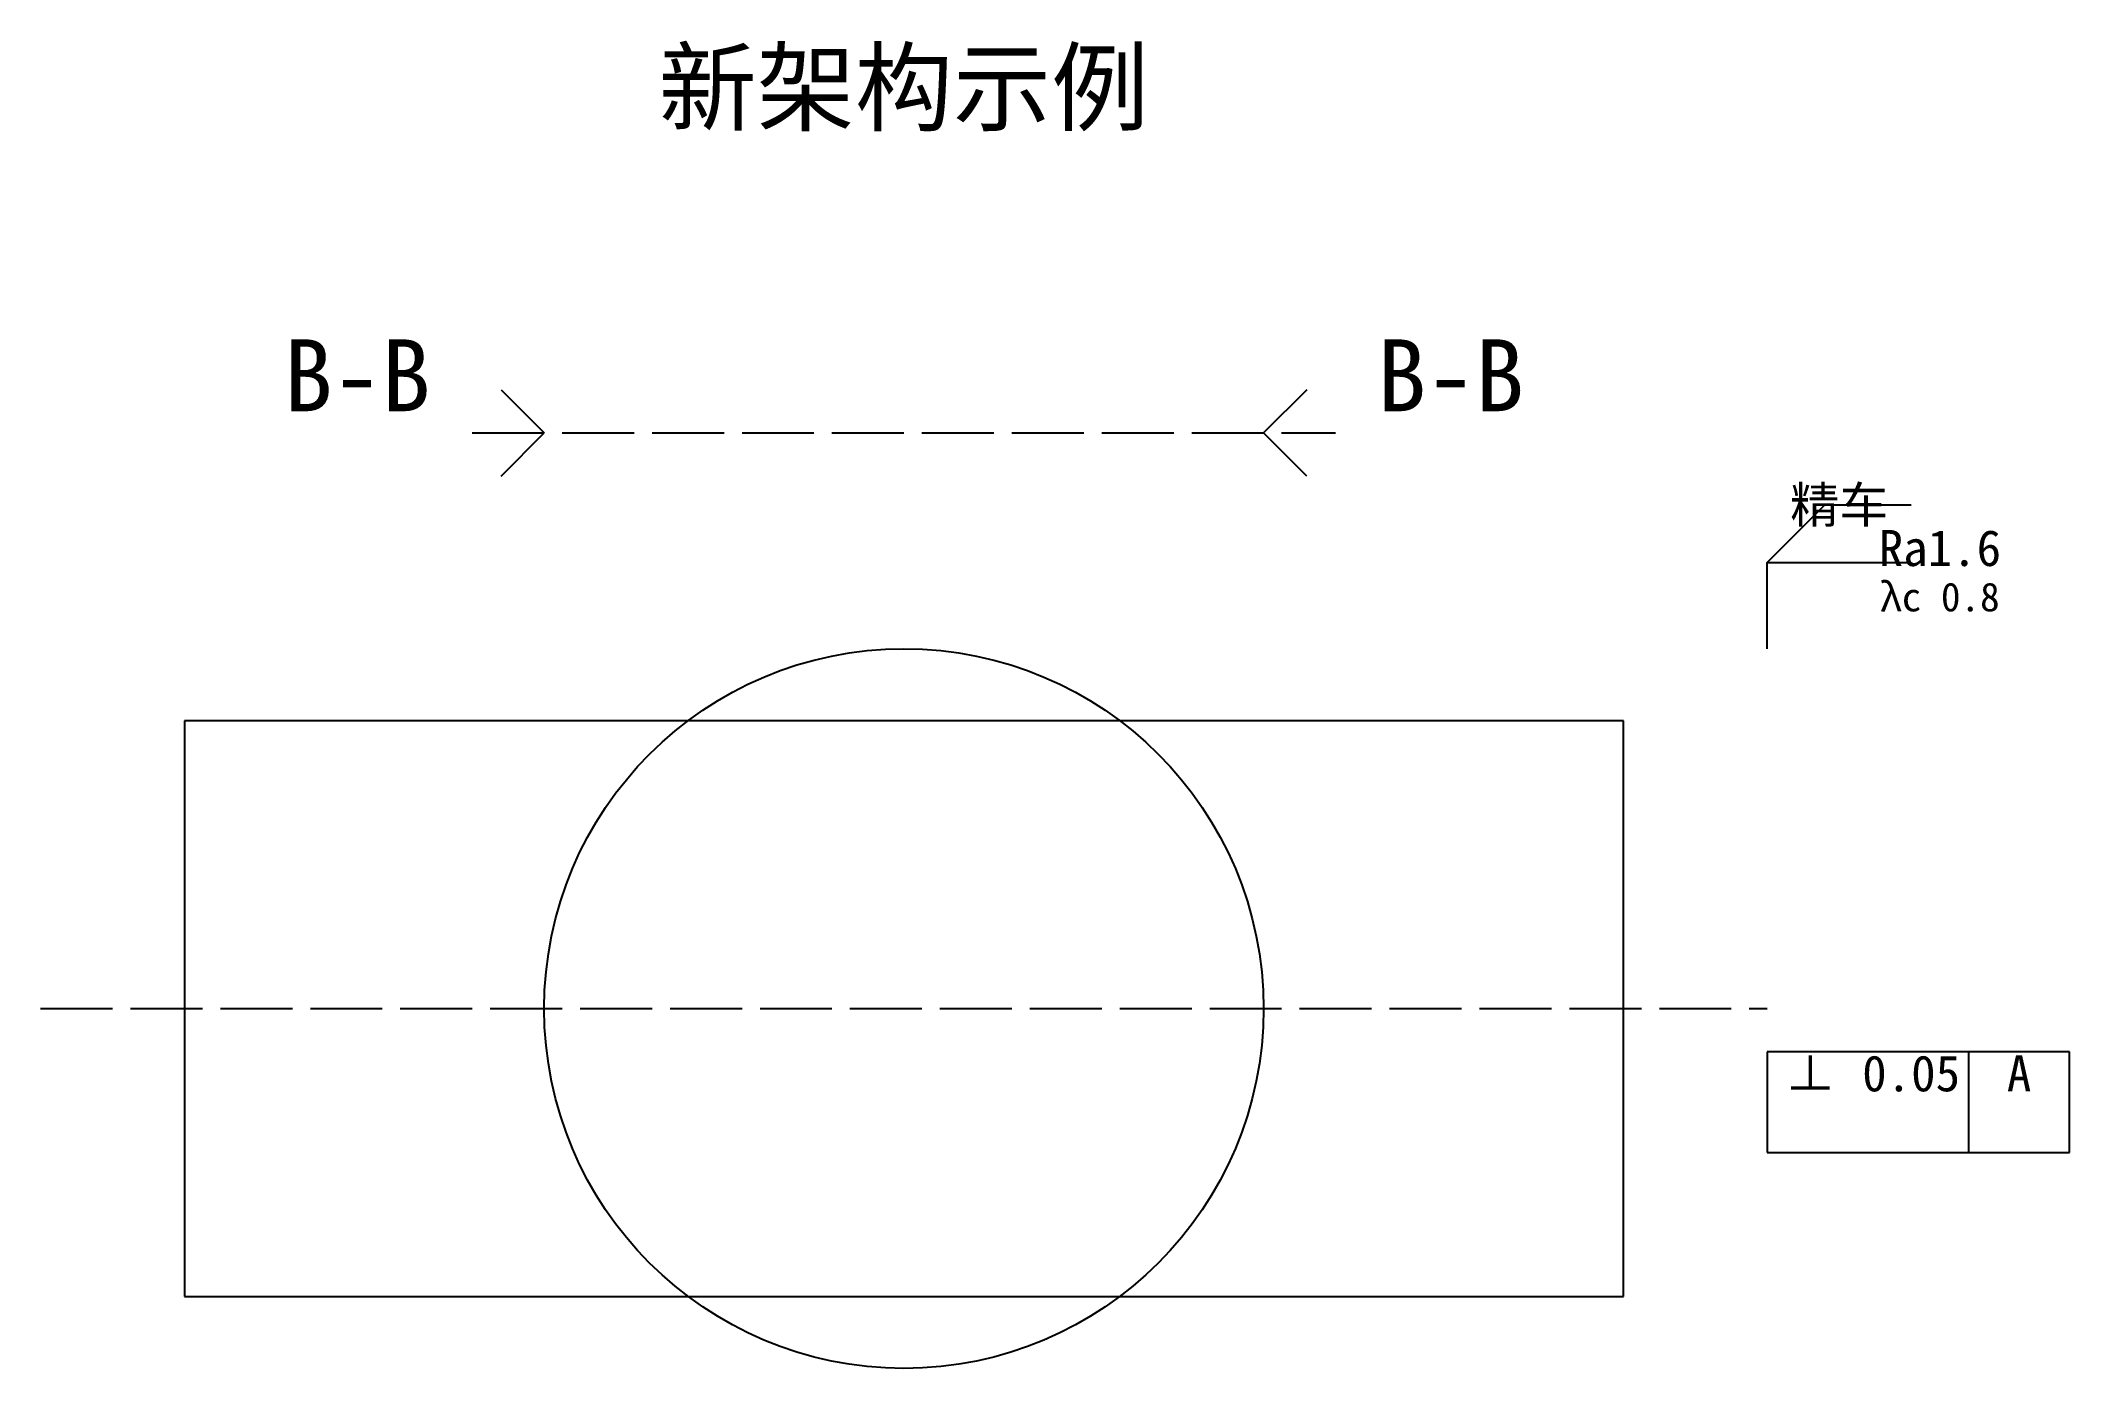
# Model space of a CAD drawing. Header units: metres. Extents: x 140 to 281, y 75 to 167.
import ezdxf
from ezdxf.enums import TextEntityAlignment as Align

# ---------------------------------------------------------------- set-up
doc = ezdxf.new("R2010")
doc.units = ezdxf.units.M
doc.linetypes.add('CENTER', pattern=[6.25, 5, -1.25, 0])
for name, color, linetype in [('3文字', 7, 'CONTINUOUS'), ('4中心线', 7, 'CENTER'), ('6外框', 7, 'CONTINUOUS')]:
    doc.layers.add(name, color=color, linetype=linetype)
doc.styles.add('chinese', font='simsun.ttf', dxfattribs={"bigfont": 'simsun.ttf'})

msp = doc.modelspace()

# ---------------------------------------------------------------- linework, layer by layer
at = {"layer": '3文字'}
for p, q in [((260, 131), (264, 135)), ((264, 135), (270, 135)), ((260, 125), (260, 131)), ((260, 131), (270, 131)), ((274, 97), (260, 97)), ((260, 97), (260, 90)), ((274, 90), (274, 97)), ((281, 97), (274, 97)), ((281, 90), (281, 97)), ((260, 90), (274, 90)), ((274, 90), (281, 90))]:
    msp.add_line(p, q, dxfattribs=at)
at = {"layer": '4中心线'}
for p, q in [((172, 143), (175, 140)), ((228, 143), (225, 140)), ((172, 137), (175, 140)), ((228, 137), (225, 140))]:
    msp.add_line(p, q, dxfattribs=at)
at = {"layer": '4中心线', "linetype": 'CENTER'}
for p, q in [((170, 140), (230, 140)), ((140, 100), (260, 100))]:
    msp.add_line(p, q, dxfattribs=at)
at = {"layer": '6外框'}
for p, q in [((250, 120), (150, 120)), ((150, 120), (150, 80)), ((250, 80), (250, 120)), ((150, 80), (250, 80))]:
    msp.add_line(p, q, dxfattribs=at)
msp.add_circle((200, 100), 25, dxfattribs=at)

# ---------------------------------------------------------------- texts
at = {"layer": '3文字', "style": 'chinese'}
for s, height, p in [('新架构示例', 5, (200, 160)), ('精车', 2.5, (265, 133)), ('Ra1.6', 2.5, (272, 130)), ('λc 0.8', 2, (272, 127)), ('⊥', 2.5, (263, 93.5)), ('0.05', 2.5, (270, 93.5)), ('A', 2.5, (277.5, 93.5))]:
    msp.add_text(s, height=height, dxfattribs=at).set_placement(p, align=Align.BOTTOM_CENTER)
at = {"layer": '4中心线', "style": 'chinese'}
for p in [(162, 140), (238, 140)]:
    msp.add_text('B-B', height=5, dxfattribs=at).set_placement(p, align=Align.BOTTOM_CENTER)

doc.saveas('drawing.dxf')
